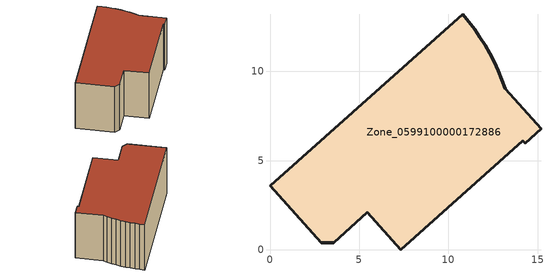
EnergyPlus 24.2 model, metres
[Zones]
Zone_0599100000172886
 floor ground (C_G): 13.18,9.04 15.19,6.77 14.3,5.96 14.16,6.11 7.34,0 5.47,2.1 3.57,0.38 2.86,0.38 0,3.59 10.79,13.2 11.14,12.79 11.47,12.36 11.77,11.92 12.06,11.47 12.32,11 12.57,10.53 12.79,10.04 13,9.54 z0
 wall outside (C_F): 15.19,6.77 13.18,9.04 13,9.54 12.79,10.04 12.57,10.53 12.32,11 12.06,11.47 11.77,11.92 11.47,12.36 11.14,12.79 10.79,13.2 0,3.59 2.86,0.38 3.57,0.38 5.47,2.1 7.34,0 14.16,6.11 14.3,5.96 15.19,6.77 z0:5.99
 roof outside (C_R): 11.14,12.79 10.79,13.2 0,3.59 2.86,0.38 3.57,0.38 5.47,2.1 7.34,0 14.16,6.11 14.3,5.96 15.19,6.77 13.18,9.04 13,9.54 12.79,10.04 12.57,10.53 12.32,11 12.06,11.47 11.77,11.92 11.47,12.36 z5.99
[BUILDING]
Pand.0599100000172886: North Axis=0; Terrain=City; Loads Convergence Tolerance Value=0.04; Temperature Convergence Tolerance Value=0.4; Solar Distribution=FullExterior; Maximum Number of Warmup Days=25; Minimum Number of Warmup Days=1
[Site:Location]
Rotterdam.The.Hague.AP_ZH_NLD Design_Conditions: Latitude=51.96; Longitude=4.45; Time Zone=1; Elevation=-4.5
[SITE:GROUNDTEMPERATURE:BUILDINGSURFACE]
18, 18, 18, 18, 18, 18, 18, 18, 18, 18, 18, 18
[MATERIAL] Thermal Absorptance=0.9; Solar Absorptance=0.7; Visible Absorptance=0.7
Name | Roughness | Thickness | Conductivity | Density | Specific Heat
G.TI.1975-1991 | MediumSmooth | 0.15 | 0.288461 | 540 | 1210
F.TI.1975-1991 | Rough | 0.3 | 0.230769 | 1920 | 840
R.TI.1975-1991 | MediumRough | 0.2 | 0.153846 | 1500 | 1000
[CONSTRUCTION]
C_G: G.TI.1975-1991
C_F: F.TI.1975-1991
C_R: R.TI.1975-1991
[ZONE]
Zone_0599100000172886: Type=1; Multiplier=1; Ceiling Height=Autocalculate; Volume=Autocalculate; Floor Area=autocalculate; Part of Total Floor Area=Yes
[ZONEINFILTRATION:DESIGNFLOWRATE]
Infil_Zone_0599100000172886: Zone or ZoneList or Space or SpaceList=Zone_0599100000172886; Schedule=AlwaysOn; Design Flow Rate Calculation Method=Flow/Area; Flow Rate per Floor Area=0.003; Constant Term Coefficient=1; Temperature Term Coefficient=0; Velocity Term Coefficient=0; Velocity Squared Term Coefficient=0
[HVACTEMPLATE:ZONE:IDEALLOADSAIRSYSTEM]
Zone_0599100000172886: Maximum Heating Supply Air Temperature=50; Minimum Cooling Supply Air Temperature=13; Maximum Heating Supply Air Humidity Ratio=0.0156; Minimum Cooling Supply Air Humidity Ratio=0.0077; Heating Limit=NoLimit; Cooling Limit=NoLimit; Dehumidification Control Type=ConstantSensibleHeatRatio; Cooling Sensible Heat Ratio=0.7; Dehumidification Setpoint=60; Humidification Control Type=None; Humidification Setpoint=30; Outdoor Air Method=None; Outdoor Air Flow Rate per Person=0.00944; Outdoor Air Flow Rate per Zone Floor Area=0; Outdoor Air Flow Rate per Zone=0; Demand Controlled Ventilation Type=None; Outdoor Air Economizer Type=NoEconomizer; Heat Recovery Type=None; Sensible Heat Recovery Effectiveness=0.7; Latent Heat Recovery Effectiveness=0.65
[ZONECONTROL:THERMOSTAT]
ThermostatControl_Zone_0599100000172886: Zone or ZoneList=Zone_0599100000172886; Control Type Schedule=DualSetpointControlType; Control 1=Thermostat_Zone_0599100000172886; Temperature Difference Between Cutout And Setpoint=0
[THERMOSTATSETPOINT:DUALSETPOINT]
Thermostat_Zone_0599100000172886: Heating Setpoint Temperature Schedule=HeatingSetpoint_Zone_0599100000172886; Cooling Setpoint Temperature Schedule=CoolingSetpoint_Zone_0599100000172886
[SCHEDULE:COMPACT]
HeatingSetpoint_Zone_0599100000172886: Through: 12/31, For: AllDays, Until: 24:00, 21
CoolingSetpoint_Zone_0599100000172886: Through: 12/31, For: AllDays, Until: 24:00, 24
DualSetpointControlType: Through: 12/31, For: AllDays, Until: 24:00, 4
AlwaysOn: Through: 12/31, For: AllDays, Until: 24:00, 1
